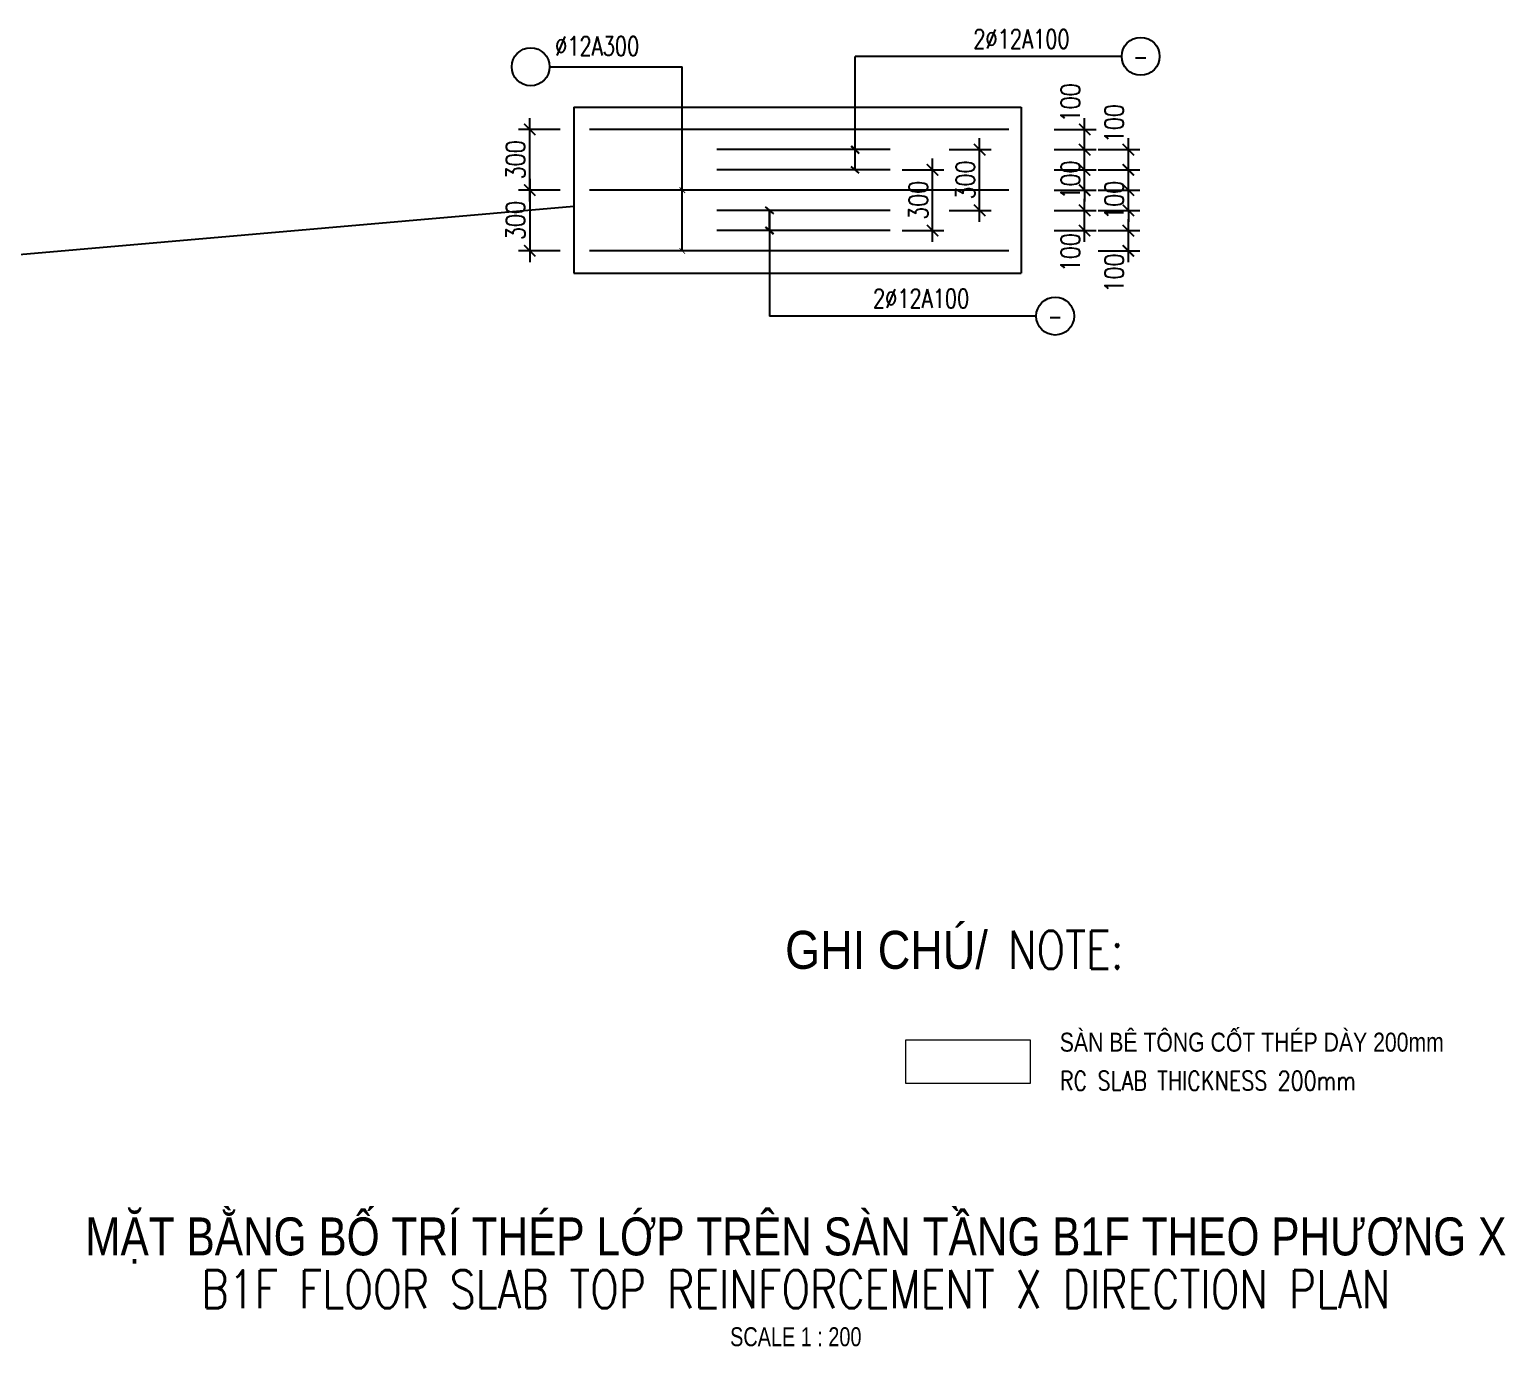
# Model space of a CAD drawing. Header units: millimetres. Extents: x -415354 to 883813, y -531490 to 486716.
# Drawn here: x 217984 to 256882, y -8441 to 26268 of the extents above; entities that cross this region are included whole.
import ezdxf
from ezdxf.enums import TextEntityAlignment as Align

# ---------------------------------------------------------------- set-up
doc = ezdxf.new("R2010")
doc.units = ezdxf.units.MM
doc.header["$MEASUREMENT"] = 0
doc.layers.get('Defpoints').update_dxf_attribs({"lineweight": 9})
for name, color, linetype in [('Concrete', 2, 'Continuous'), ('Dimension', 253, 'Continuous'), ('Leader', 6, 'Continuous'), ('Pointing Line', 6, 'Continuous'), ('Reinforcement', 4, 'Continuous'), ('Text25', 7, 'Continuous')]:
    doc.layers.add(name, color=color, linetype=linetype)
for name, color, linetype, lineweight in [('NDC_S_ANNO', 7, 'Continuous', 20), ('NDC_S_CONTINUOUS', 3, 'Continuous', 20), ('NDC_S_ENG TEXT', 2, 'Continuous', 20), ('NDC_S_ENG TITLE', 3, 'Continuous', 20), ('NDC_S_TEXT SYMBOL', 7, 'Continuous', 20), ('NDC_S_VN TEXT', 7, 'Continuous', 20), ('NDC_S_VN TITLE', 6, 'Continuous', 35)]:
    doc.layers.add(name, color=color, linetype=linetype, lineweight=lineweight)
doc.styles.add('NDC_ANNO', font='', dxfattribs={"width": 0.8})
doc.styles.add('NDC_EN TXT', font='romans.shx', dxfattribs={"width": 0.8})
doc.styles.add('NDC_VIE TXT', font='arial.ttf', dxfattribs={"width": 0.8})
doc.styles.add('VN-Romans', font='romans.shx', dxfattribs={"width": 0.8, "bigfont": 'vns.shx'})
doc.styles.get('NDC_ANNO').set_extended_font_data('Dotum')
doc.dimstyles.new('DIM25', dxfattribs={"dimtxt": 2.5, "dimasz": 1.5, "dimexe": 1.5, "dimexo": 1, "dimtad": 1, "dimtxsty": 'VN-Romans', "dimblk": 'ARCHTICK', "dimcen": 1.5, "dimdle": 1.5, "dimclrt": 7, "dimadec": 0, "dimazin": 0, "dimtfac": 1, "dimtix": 1, "dimtmove": 2, "dimatfit": 3, "dimfxl": 5, "dimfxlon": 1, "dimarcsym": 0})

# ---------------------------------------------------------------- blocks, each defined once
blk = doc.blocks.new('Drawing name_symbol')
at = {"layer": 'NDC_S_ENG TITLE', "style": 'NDC_EN TXT', "width": 0.8}
blk.add_attdef('SECTDET1', text='', height=5, dxfattribs=at).set_placement((0, 1.01), align=Align.CENTER)
at = {"layer": 'NDC_S_TEXT SYMBOL', "lineweight": 25, "style": 'NDC_ANNO', "width": 0.8}
blk.add_attdef('SSCALE', text='', height=2.5, dxfattribs=at).set_placement((0, -4), align=Align.CENTER)
at = {"layer": 'NDC_S_VN TITLE', "style": 'NDC_VIE TXT', "width": 0.8}
blk.add_attdef('SECTDET2', text='', height=5, dxfattribs=at).set_placement((0, 7.97), align=Align.CENTER)
blk = doc.blocks.new('_ArchTick')
at = {"color": 0, "linetype": 'ByBlock', "const_width": 0.15}
blk.add_lwpolyline([(-0.5, -0.5), (0.5, 0.5)], dxfattribs=at)
blk = doc.blocks.new('*D851')
at = {"layer": 'Defpoints', "color": 0, "transparency": 16777216}
for p in [(-1131.3, 133.3), (-1421.7, -266.7), (-1131.3, -266.7)]:
    blk.add_point(p, dxfattribs=at)
at = {"layer": 'Dimension', "color": 0, "lineweight": -2, "transparency": 16777216}
for p, q in [((-1421.7, 208.3), (-1421.7, -341.7)), ((-1221.7, 133.3), (-1496.7, 133.3)), ((-1221.7, -266.7), (-1496.7, -266.7))]:
    blk.add_line(p, q, dxfattribs=at)
at = {"layer": 'Dimension', "color": 0, "lineweight": -2, "transparency": 16777216, "xscale": 75, "yscale": 75, "zscale": 75}
for p, rotation in [((-1421.7, 133.3), 90), ((-1421.7, -266.7), 270)]:
    blk.add_blockref('_ArchTick', p, dxfattribs=dict(at, rotation=rotation))
at = {"layer": 'Dimension', "color": 7, "transparency": 16777216, "insert": (-1515.5, -66.7), "char_height": 125, "attachment_point": 5, "rotation": 90, "style": 'VN-Romans'}
blk.add_mtext('300', dxfattribs=at)
blk = doc.blocks.new('*D852')
at = {"layer": 'Defpoints', "color": 0, "transparency": 16777216}
for p in [(-1421.7, 533.3), (-1131.3, 533.3), (-1131.3, 133.3)]:
    blk.add_point(p, dxfattribs=at)
at = {"layer": 'Dimension', "color": 0, "lineweight": -2, "transparency": 16777216}
for p, q in [((-1421.7, 58.3), (-1421.7, 608.3)), ((-1221.7, 533.3), (-1496.7, 533.3)), ((-1221.7, 133.3), (-1496.7, 133.3))]:
    blk.add_line(p, q, dxfattribs=at)
at = {"layer": 'Dimension', "color": 0, "lineweight": -2, "transparency": 16777216, "xscale": 75, "yscale": 75, "zscale": 75}
for p, rotation in [((-1421.7, 533.3), 90), ((-1421.7, 133.3), 270)]:
    blk.add_blockref('_ArchTick', p, dxfattribs=dict(at, rotation=rotation))
at = {"layer": 'Dimension', "color": 7, "transparency": 16777216, "insert": (-1515.5, 333.3), "char_height": 125, "attachment_point": 5, "rotation": 90, "style": 'VN-Romans'}
blk.add_mtext('300', dxfattribs=at)
blk = doc.blocks.new('*D853')
at = {"layer": 'Defpoints', "color": 0, "transparency": 16777216}
for p in [(953.8, -133.3), (2522.7, -133.3), (1735.8, -266.7)]:
    blk.add_point(p, dxfattribs=at)
at = {"layer": 'Dimension', "color": 0, "lineweight": -2, "transparency": 16777216}
for p, q in [((2522.7, -341.7), (2522.7, -58.3)), ((2322.7, -133.3), (2597.7, -133.3)), ((2322.7, -266.7), (2597.7, -266.7))]:
    blk.add_line(p, q, dxfattribs=at)
at = {"layer": 'Dimension', "color": 0, "lineweight": -2, "transparency": 16777216, "xscale": 75, "yscale": 75, "zscale": 75}
for p, rotation in [((2522.7, -133.3), 90), ((2522.7, -266.7), 270)]:
    blk.add_blockref('_ArchTick', p, dxfattribs=dict(at, rotation=rotation))
at = {"layer": 'Dimension', "color": 7, "transparency": 16777216, "insert": (2429, -413.2), "char_height": 125, "attachment_point": 5, "rotation": 90, "style": 'VN-Romans'}
blk.add_mtext('100', dxfattribs=at)
blk = doc.blocks.new('*D854')
at = {"layer": 'Defpoints', "color": 0, "transparency": 16777216}
for p in [(953.8, 0), (2234.6, 0), (953.8, -133.3)]:
    blk.add_point(p, dxfattribs=at)
at = {"layer": 'Dimension', "color": 0, "lineweight": -2, "transparency": 16777216}
for p, q in [((2234.6, -208.3), (2234.6, 75)), ((2034.6, 0), (2309.6, 0)), ((2034.6, -133.3), (2309.6, -133.3))]:
    blk.add_line(p, q, dxfattribs=at)
at = {"layer": 'Dimension', "color": 0, "lineweight": -2, "transparency": 16777216, "xscale": 75, "yscale": 75, "zscale": 75}
for p, rotation in [((2234.6, 0), 90), ((2234.6, -133.3), 270)]:
    blk.add_blockref('_ArchTick', p, dxfattribs=dict(at, rotation=rotation))
at = {"layer": 'Dimension', "color": 7, "transparency": 16777216, "insert": (2140.9, -278.2), "char_height": 125, "attachment_point": 5, "rotation": 90, "style": 'VN-Romans'}
blk.add_mtext('100', dxfattribs=at)
blk = doc.blocks.new('*D855')
at = {"layer": 'Defpoints', "color": 0, "transparency": 16777216}
for p in [(1735.8, 133.3), (2522.7, 133.3), (953.8, 0)]:
    blk.add_point(p, dxfattribs=at)
at = {"layer": 'Dimension', "color": 0, "lineweight": -2, "transparency": 16777216}
for p, q in [((2522.7, 133.3), (2522.7, 208.3)), ((2322.7, 133.3), (2597.7, 133.3)), ((2522.7, 0), (2522.7, 133.3)), ((2322.7, 0), (2597.7, 0)), ((2522.7, 0), (2522.7, -75))]:
    blk.add_line(p, q, dxfattribs=at)
at = {"layer": 'Dimension', "color": 0, "lineweight": -2, "transparency": 16777216, "xscale": 75, "yscale": 75, "zscale": 75}
for p, rotation in [((2522.7, 133.3), 270), ((2522.7, 0), 90)]:
    blk.add_blockref('_ArchTick', p, dxfattribs=dict(at, rotation=rotation))
at = {"layer": 'Dimension', "color": 7, "transparency": 16777216, "insert": (2429, 66.7), "char_height": 125, "attachment_point": 5, "rotation": 90, "style": 'VN-Romans'}
blk.add_mtext('100', dxfattribs=at)
blk = doc.blocks.new('*D856')
at = {"layer": 'Defpoints', "color": 0, "transparency": 16777216}
for p in [(953.8, 266.7), (2234.6, 266.7), (1735.8, 133.3)]:
    blk.add_point(p, dxfattribs=at)
at = {"layer": 'Dimension', "color": 0, "lineweight": -2, "transparency": 16777216}
for p, q in [((2234.6, 266.7), (2234.6, 341.7)), ((2034.6, 266.7), (2309.6, 266.7)), ((2234.6, 133.3), (2234.6, 266.7)), ((2034.6, 133.3), (2309.6, 133.3)), ((2234.6, 133.3), (2234.6, 58.3))]:
    blk.add_line(p, q, dxfattribs=at)
at = {"layer": 'Dimension', "color": 0, "lineweight": -2, "transparency": 16777216, "xscale": 75, "yscale": 75, "zscale": 75}
for p, rotation in [((2234.6, 266.7), 270), ((2234.6, 133.3), 90)]:
    blk.add_blockref('_ArchTick', p, dxfattribs=dict(at, rotation=rotation))
at = {"layer": 'Dimension', "color": 7, "transparency": 16777216, "insert": (2140.9, 200), "char_height": 125, "attachment_point": 5, "rotation": 90, "style": 'VN-Romans'}
blk.add_mtext('100', dxfattribs=at)
blk = doc.blocks.new('*D857')
at = {"layer": 'Defpoints', "color": 0, "transparency": 16777216}
for p in [(953.8, 400), (2522.7, 400), (953.8, 266.7)]:
    blk.add_point(p, dxfattribs=at)
at = {"layer": 'Dimension', "color": 0, "lineweight": -2, "transparency": 16777216}
for p, q in [((2322.7, 400), (2597.7, 400)), ((2522.7, 191.7), (2522.7, 475)), ((2322.7, 266.7), (2597.7, 266.7))]:
    blk.add_line(p, q, dxfattribs=at)
at = {"layer": 'Dimension', "color": 0, "lineweight": -2, "transparency": 16777216, "xscale": 75, "yscale": 75, "zscale": 75}
for p, rotation in [((2522.7, 400), 90), ((2522.7, 266.7), 270)]:
    blk.add_blockref('_ArchTick', p, dxfattribs=dict(at, rotation=rotation))
at = {"layer": 'Dimension', "color": 7, "transparency": 16777216, "insert": (2429, 571.8), "char_height": 125, "attachment_point": 5, "rotation": 90, "style": 'VN-Romans'}
blk.add_mtext('100', dxfattribs=at)
blk = doc.blocks.new('*D858')
at = {"layer": 'Defpoints', "color": 0, "transparency": 16777216}
for p in [(1735.8, 533.3), (2234.6, 533.3), (953.8, 400)]:
    blk.add_point(p, dxfattribs=at)
at = {"layer": 'Dimension', "color": 0, "lineweight": -2, "transparency": 16777216}
for p, q in [((2234.6, 325), (2234.6, 608.3)), ((2034.6, 533.3), (2309.6, 533.3)), ((2034.6, 400), (2309.6, 400))]:
    blk.add_line(p, q, dxfattribs=at)
at = {"layer": 'Dimension', "color": 0, "lineweight": -2, "transparency": 16777216, "xscale": 75, "yscale": 75, "zscale": 75}
for p, rotation in [((2234.6, 533.3), 90), ((2234.6, 400), 270)]:
    blk.add_blockref('_ArchTick', p, dxfattribs=dict(at, rotation=rotation))
at = {"layer": 'Dimension', "color": 7, "transparency": 16777216, "insert": (2140.9, 708.8), "char_height": 125, "attachment_point": 5, "rotation": 90, "style": 'VN-Romans'}
blk.add_mtext('100', dxfattribs=at)
blk = doc.blocks.new('*D859')
at = {"layer": 'Defpoints', "color": 0, "transparency": 16777216}
for p in [(945.6, 266.7), (1231.9, 266.7), (953.8, -133.3)]:
    blk.add_point(p, dxfattribs=at)
at = {"layer": 'Dimension', "color": 0, "lineweight": -2, "transparency": 16777216}
for p, q in [((1231.9, -208.3), (1231.9, 341.7)), ((1031.9, 266.7), (1306.9, 266.7)), ((1031.9, -133.3), (1306.9, -133.3))]:
    blk.add_line(p, q, dxfattribs=at)
at = {"layer": 'Dimension', "color": 0, "lineweight": -2, "transparency": 16777216, "xscale": 75, "yscale": 75, "zscale": 75}
for p, rotation in [((1231.9, 266.7), 90), ((1231.9, -133.3), 270)]:
    blk.add_blockref('_ArchTick', p, dxfattribs=dict(at, rotation=rotation))
at = {"layer": 'Dimension', "color": 7, "transparency": 16777216, "insert": (1138.2, 66.7), "char_height": 125, "attachment_point": 5, "rotation": 90, "style": 'VN-Romans'}
blk.add_mtext('300', dxfattribs=at)
blk = doc.blocks.new('*D860')
at = {"layer": 'Defpoints', "color": 0, "transparency": 16777216}
for p in [(953.8, 400), (1542.7, 400), (953.8, 0)]:
    blk.add_point(p, dxfattribs=at)
at = {"layer": 'Dimension', "color": 0, "lineweight": -2, "transparency": 16777216}
for p, q in [((1342.7, 400), (1617.7, 400)), ((1542.7, -75), (1542.7, 475)), ((1342.7, 0), (1617.7, 0))]:
    blk.add_line(p, q, dxfattribs=at)
at = {"layer": 'Dimension', "color": 0, "lineweight": -2, "transparency": 16777216, "xscale": 75, "yscale": 75, "zscale": 75}
for p, rotation in [((1542.7, 400), 90), ((1542.7, 0), 270)]:
    blk.add_blockref('_ArchTick', p, dxfattribs=dict(at, rotation=rotation))
at = {"layer": 'Dimension', "color": 7, "transparency": 16777216, "insert": (1448.9, 200), "char_height": 125, "attachment_point": 5, "rotation": 90, "style": 'VN-Romans'}
blk.add_mtext('300', dxfattribs=at)
blk = doc.blocks.new('A$C39A826EE')
at = {"layer": 'Concrete'}
for p, q in [((-1131.3, 679.1), (1816.4, 679.1)), ((-1131.3, 679.1), (-1131.3, -414.7)), ((1816.4, 679.1), (1816.4, -414.7)), ((-1131.3, -414.7), (1816.4, -414.7))]:
    blk.add_line(p, q, dxfattribs=at)
at = {"layer": 'Pointing Line'}
for p, q in [((2478.7, 1014.9), (722.2, 1014.9)), ((722.2, 266.7), (722.2, 1014.9)), ((749.2, 377.7), (695.3, 422.3)), ((749.2, 244.4), (695.3, 289)), ((185.9, -22.3), (131.9, 22.3)), ((158.9, 0), (158.9, -696.5)), ((185.9, -155.6), (131.9, -111))]:
    blk.add_line(p, q, dxfattribs=at)
blk.add_circle((2603.7, 1014.9), 125, dxfattribs=at)
at = {"layer": 'Reinforcement'}
for points in [[(1735.8, 533.3), (-1027.7, 533.3)], [(953.8, 400), (-189.5, 400)], [(953.8, 266.7), (-189.5, 266.7)], [(1735.8, 133.3), (-1027.7, 133.3)], [(953.8, 0), (-189.5, 0)], [(953.8, -133.3), (-189.5, -133.3)], [(1735.8, -266.7), (-1027.7, -266.7)]]:
    blk.add_lwpolyline(points, dxfattribs=at)
at = {"layer": 'Text25', "style": 'VN-Romans', "width": 0.6, "flags": 8}
blk.add_attdef('00%%C10', text='', height=125, dxfattribs=at).set_placement((1645.5, 1016.7), align=Align.BOTTOM_CENTER)
at = {"layer": 'Text25', "style": 'VN-Romans', "width": 0.7}
blk.add_attdef('#', text='', height=125, dxfattribs=at).set_placement((2603.7, 1014.9), align=Align.MIDDLE)
at = {"layer": 'Text25', "style": 'VN-Romans', "width": 0.6}
blk.add_attdef('A200', text='', height=125, dxfattribs=at).set_placement((1645.5, 975), align=Align.TOP_CENTER)
at = {"layer": 'Dimension'}
for base, p1, p2, picture, middle in [((2234.6, 533.3), (953.8, 400), (1735.8, 533.3), '*D858', (2140.9, 708.8)), ((2522.7, 400), (953.8, 266.7), (953.8, 400), '*D857', (2429, 571.8)), ((2234.6, 0), (953.8, -133.3), (953.8, 0), '*D854', (2140.9, -278.2)), ((2522.7, -133.3), (1735.8, -266.7), (953.8, -133.3), '*D853', (2429, -413.2))]:
    dim = blk.add_linear_dim(base=base, p1=p1, p2=p2, angle=90, dimstyle='DIM25', override={"dimscale": 50, "dimdec": 0, "dimlfac": 0.75, "dimtdec": 0, "dimfxl": 4, "dimarcsym": 1}, dxfattribs=at)
    dim.commit()
    dim.dimension.update_dxf_attribs({"geometry": picture, "text_midpoint": middle, "dimtype": 128})
for base, p1, p2, angle, picture, middle in [((-1421.7, 533.3), (-1131.3, 133.3), (-1131.3, 533.3), 270, '*D852', (-1515.5, 333.3)), ((1542.7, 400), (953.8, 0), (953.8, 400), 90, '*D860', (1448.9, 200)), ((1231.9, 266.7), (953.8, -133.3), (945.6, 266.7), 90, '*D859', (1138.2, 66.7)), ((2234.6, 266.7), (1735.8, 133.3), (953.8, 266.7), 90, '*D856', (2140.9, 200)), ((-1421.7, -266.7), (-1131.3, 133.3), (-1131.3, -266.7), 90, '*D851', (-1515.5, -66.7)), ((2522.7, 133.3), (953.8, 0), (1735.8, 133.3), 90, '*D855', (2429, 66.7))]:
    dim = blk.add_linear_dim(base=base, p1=p1, p2=p2, angle=angle, dimstyle='DIM25', override={"dimscale": 50, "dimdec": 0, "dimlfac": 0.75, "dimtdec": 0, "dimfxl": 4, "dimarcsym": 1}, dxfattribs=at)
    dim.commit()
    dim.dimension.update_dxf_attribs({"geometry": picture, "text_midpoint": middle})
at = {"layer": 'Leader'}
for points, override in [([(722.2, 400), (722.2, 585.1)], {"dimscale": 75, "dimasz": 0.65, "dimtad": 0, "dimldrblk": 'Oblique'}), ([(-416.9, 133.3), (-416.9, 533.3)], {"dimscale": 75, "dimasz": 0.5, "dimtad": 0, "dimldrblk": 'ArchTick'}), ([(-416.9, -266.7), (-416.9, 133.3)], {"dimscale": 75, "dimasz": 0.5, "dimtad": 0, "dimldrblk": 'ArchTick'}), ([(158.9, -133.3), (158.9, 0)], {"dimscale": 75, "dimasz": 0.65, "dimtad": 0, "dimldrblk": 'Oblique'})]:
    blk.add_leader(points, dimstyle='DIM25', override=override, dxfattribs=at)

msp = doc.modelspace()

# ---------------------------------------------------------------- linework, layer by layer
msp.add_line((232328, 21601.2), (170365.8, 16208.2))
at = {"layer": 'NDC_S_CONTINUOUS'}
msp.add_lwpolyline([(241076.7, -359.2), (244354.5, -359.2), (244354.5, -1511.4), (241076.7, -1511.4)], close=True, dxfattribs=at)
at = {"layer": 'Pointing Line'}
for p, q in [((231690.7, 25286.5), (235185.6, 25286.5)), ((235185.6, 23634.7), (235185.6, 25286.5)), ((246767.9, 25561), (239742.2, 25561)), ((244514.6, 18715.5), (237488.8, 18715.5))]:
    msp.add_line(p, q, dxfattribs=at)
for centre in [(231190.7, 25286.5), (247267.9, 25561), (245014.6, 18715.5)]:
    msp.add_circle(centre, 500, dxfattribs=at)

# ---------------------------------------------------------------- block references
at = {"xscale": 4, "yscale": 4, "zscale": 4}
msp.add_blockref('A$C39A826EE', (236853.2, 21501.4), dxfattribs=at)
at = {"layer": 'NDC_S_ANNO', "xscale": 200, "yscale": 200, "zscale": 200}
msp.add_blockref('Drawing name_symbol', (238178.4, -7633.9), dxfattribs=at).add_auto_attribs({'SECTDET1': 'B1F FLOOR SLAB TOP REINFORCEMENT X DIRECTION PLAN', 'SECTDET2': 'MẶT BẰNG BỐ TRÍ THÉP LỚP TRÊN SÀN TẦNG B1F THEO PHƯƠNG X', 'SSCALE': 'SCALE 1 : 200'})

# ---------------------------------------------------------------- texts
at = {"layer": 'NDC_S_ENG TEXT', "attachment_point": 1, "line_spacing_factor": 0.7, "style": 'NDC_EN TXT'}
for s, insert, char_height in [('NOTE:', (243769.1, 2512.1), 1000), ('RC SLAB THICKNESS 200mm', (245135.7, -1188.3), 500)]:
    msp.add_mtext_dynamic_manual_height_columns(s, width=14868.7, gutter_width=13.3, heights=[0], dxfattribs=dict(at, insert=insert, char_height=char_height))
at = {"layer": 'NDC_S_VN TEXT', "style": 'NDC_VIE TXT', "width": 0.85}
msp.add_text('GHI CHÚ/', height=1000, dxfattribs=at).set_placement((237897.9, 2512.1), align=Align.TOP_LEFT)
at = {"layer": 'NDC_S_VN TEXT', "insert": (245135.7, -170.3), "char_height": 500, "attachment_point": 1, "style": 'NDC_VIE TXT'}
msp.add_mtext_dynamic_manual_height_columns('SÀN BÊ TÔNG CỐT THÉP DÀY 200mm', width=11314.276, gutter_width=13.3, heights=[0], dxfattribs=at)
at = {"layer": 'NDC_S_VN TEXT', "color": 3, "style": 'NDC_EN TXT', "width": 0.75}
for tag, p in [('%%C12A300', (231835.5, 25581.1)), ('2%%C12A100', (242856, 25767.7)), ('2%%C12A100', (240211.2, 18929.1))]:
    msp.add_attdef(tag, p, '2%%c12a150', height=500, dxfattribs=at)
at = {"layer": 'Text25', "style": 'VN-Romans', "width": 0.7}
for p in [(247267.9, 25561), (245014.6, 18715.5)]:
    msp.add_attdef('-', text='0', height=500, dxfattribs=at).set_placement(p, align=Align.MIDDLE)

doc.saveas('drawing.dxf')
